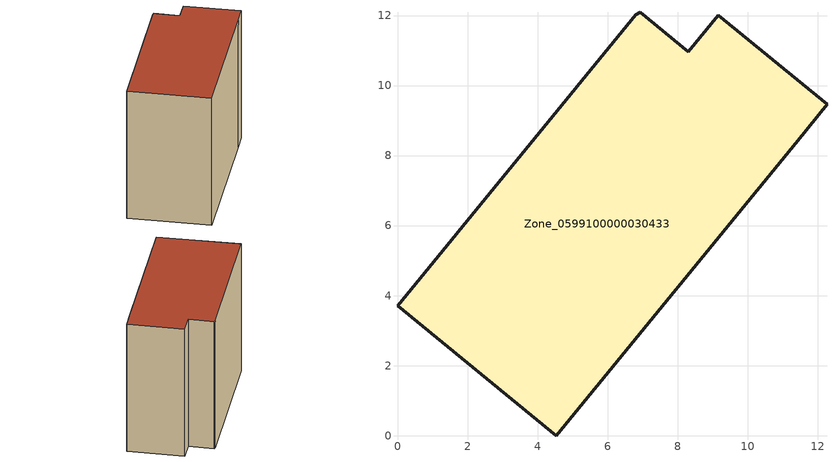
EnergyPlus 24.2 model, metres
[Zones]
Zone_0599100000030433
 floor ground (C_G): 12.27,9.47 11.43,8.42 4.54,0 0,3.7 6.8,12.02 6.93,12.09 8.31,10.96 9.17,12 z0
 wall outside (C_F): 4.54,0 11.43,8.42 12.27,9.47 9.17,12 8.31,10.96 6.93,12.09 6.8,12.02 0,3.7 4.54,0 z0:9.87
 roof outside (C_R): 11.43,8.42 12.27,9.47 9.17,12 8.31,10.96 6.93,12.09 6.8,12.02 0,3.7 4.54,0 z9.87
[BUILDING]
Pand.0599100000030433: North Axis=0; Terrain=City; Loads Convergence Tolerance Value=0.04; Temperature Convergence Tolerance Value=0.4; Solar Distribution=FullExterior; Maximum Number of Warmup Days=25; Minimum Number of Warmup Days=1
[Site:Location]
Rotterdam.The.Hague.AP_ZH_NLD Design_Conditions: Latitude=51.96; Longitude=4.45; Time Zone=1; Elevation=-4.5
[SITE:GROUNDTEMPERATURE:BUILDINGSURFACE]
18, 18, 18, 18, 18, 18, 18, 18, 18, 18, 18, 18
[MATERIAL] Thermal Absorptance=0.9; Solar Absorptance=0.7; Visible Absorptance=0.7
Name | Roughness | Thickness | Conductivity | Density | Specific Heat
G.TI.1946 | MediumSmooth | 0.15 | 1 | 540 | 1210
F.TI.1946 | Rough | 0.3 | 0.857143 | 1920 | 840
R.TI.1946 | MediumRough | 0.2 | 0.1 | 1500 | 1000
[CONSTRUCTION]
C_G: G.TI.1946
C_F: F.TI.1946
C_R: R.TI.1946
[ZONE]
Zone_0599100000030433: Type=1; Multiplier=1; Ceiling Height=Autocalculate; Volume=Autocalculate; Floor Area=autocalculate; Part of Total Floor Area=Yes
[ZONEINFILTRATION:DESIGNFLOWRATE]
Infil_Zone_0599100000030433: Zone or ZoneList or Space or SpaceList=Zone_0599100000030433; Schedule=AlwaysOn; Design Flow Rate Calculation Method=Flow/Area; Flow Rate per Floor Area=0.003; Constant Term Coefficient=1; Temperature Term Coefficient=0; Velocity Term Coefficient=0; Velocity Squared Term Coefficient=0
[HVACTEMPLATE:ZONE:IDEALLOADSAIRSYSTEM]
Zone_0599100000030433: Maximum Heating Supply Air Temperature=50; Minimum Cooling Supply Air Temperature=13; Maximum Heating Supply Air Humidity Ratio=0.0156; Minimum Cooling Supply Air Humidity Ratio=0.0077; Heating Limit=NoLimit; Cooling Limit=NoLimit; Dehumidification Control Type=ConstantSensibleHeatRatio; Cooling Sensible Heat Ratio=0.7; Dehumidification Setpoint=60; Humidification Control Type=None; Humidification Setpoint=30; Outdoor Air Method=None; Outdoor Air Flow Rate per Person=0.00944; Outdoor Air Flow Rate per Zone Floor Area=0; Outdoor Air Flow Rate per Zone=0; Demand Controlled Ventilation Type=None; Outdoor Air Economizer Type=NoEconomizer; Heat Recovery Type=None; Sensible Heat Recovery Effectiveness=0.7; Latent Heat Recovery Effectiveness=0.65
[ZONECONTROL:THERMOSTAT]
ThermostatControl_Zone_0599100000030433: Zone or ZoneList=Zone_0599100000030433; Control Type Schedule=DualSetpointControlType; Control 1=Thermostat_Zone_0599100000030433; Temperature Difference Between Cutout And Setpoint=0
[THERMOSTATSETPOINT:DUALSETPOINT]
Thermostat_Zone_0599100000030433: Heating Setpoint Temperature Schedule=HeatingSetpoint_Zone_0599100000030433; Cooling Setpoint Temperature Schedule=CoolingSetpoint_Zone_0599100000030433
[SCHEDULE:COMPACT]
HeatingSetpoint_Zone_0599100000030433: Through: 12/31, For: AllDays, Until: 24:00, 21
CoolingSetpoint_Zone_0599100000030433: Through: 12/31, For: AllDays, Until: 24:00, 24
DualSetpointControlType: Through: 12/31, For: AllDays, Until: 24:00, 4
AlwaysOn: Through: 12/31, For: AllDays, Until: 24:00, 1
